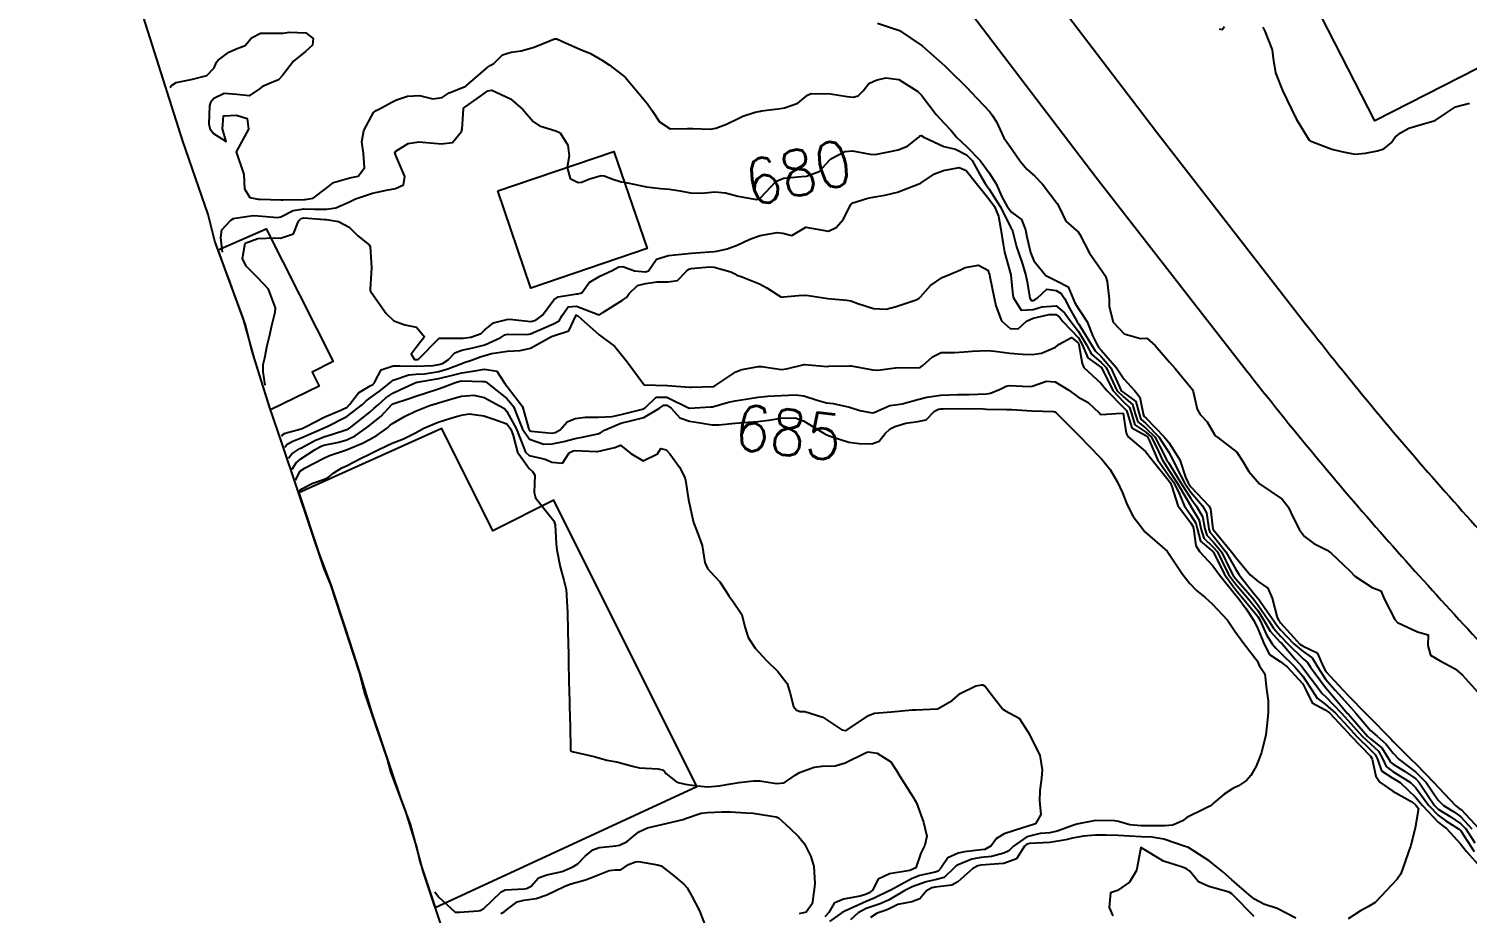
# Model space of a CAD drawing. Header units: metres. Extents: x 298520 to 308411, y 7433745 to 7450750.
# Drawn here: x 300409.3 to 300535.4, y 7444273.5 to 7444350.9 of the extents above; entities that cross this region are included whole.
import ezdxf
from ezdxf.enums import TextEntityAlignment as Align

# ---------------------------------------------------------------- set-up
doc = ezdxf.new("R2010")
doc.units = ezdxf.units.M
doc.header["$LTSCALE"] = 10
for name, color, linetype in [('Area', 45, 'Continuous'), ('Cotas', 45, 'Continuous'), ('Curvas de Nivel 1m', 11, 'Continuous'), ('Curvas de Nivel 5m', 15, 'Continuous'), ('Edificações', 30, 'Continuous'), ('Vias Primárias', 230, 'Continuous')]:
    doc.layers.add(name, color=color, linetype=linetype)
doc.styles.add('Style-STANDARD', font='STANDARD.shx')

msp = doc.modelspace()

# ---------------------------------------------------------------- linework, layer by layer
at = {"layer": 'Area'}
msp.add_polyline3d([(300449.93, 7444259.06, 690.85), (300443.9, 7444277.1, 700.91), (300442.78, 7444281.25, 701.13), (300441.06, 7444285.83, 701.38), (300440.76, 7444286.94, 701.53), (300438.74, 7444292.9, 701.59), (300438.35, 7444294.45, 701.47), (300435.81, 7444302.21, 701.04), (300435.19, 7444303.71, 700.99), (300431.57, 7444314.49, 688.2), (300430.41, 7444317.9, 685.11), (300428.88, 7444322.78, 685.05), (300428.44, 7444324.5, 684.93), (300428.34, 7444324.99, 684.81), (300425.65, 7444332.32, 680.91), (300425.05, 7444334.66, 680), (300422.84, 7444341.06, 683.14), (300419.39, 7444351.93, 686.78)], dxfattribs=at)
at = {"layer": 'Curvas de Nivel 1m', "flags": 128}
for points, elevation in [([(300421.71, 7444345.79), (300421.75, 7444345.84), (300421.84, 7444345.95), (300422.26, 7444346.21), (300423.58, 7444346.48), (300424.93, 7444346.83), (300425.59, 7444347.49), (300425.78, 7444347.98), (300425.94, 7444348.17), (300426.88, 7444348.88), (300427.61, 7444349.2), (300428.31, 7444349.45), (300428.85, 7444350.13), (300429.63, 7444350.54), (300431.21, 7444350.53), (300431.63, 7444350.52), (300432.15, 7444350.61), (300433.62, 7444350.56), (300434.25, 7444350.06), (300434.2, 7444349.47), (300433.6, 7444348.92), (300432.55, 7444348.09), (300431.58, 7444346.83), (300431.23, 7444346.45), (300430.44, 7444346.11), (300429.82, 7444345.87), (300429.57, 7444345.65), (300428.66, 7444345.03), (300427.56, 7444345.15), (300426.46, 7444345.26), (300425.55, 7444344.82), (300425.26, 7444344.46), (300425.19, 7444344.17), (300425.12, 7444342.59), (300425.22, 7444342.17), (300425.52, 7444341.74), (300426.64, 7444341.03), (300426.31, 7444342.16), (300426.39, 7444343.3), (300427.54, 7444343.36), (300428.47, 7444343.07), (300428.59, 7444342.13), (300427.5, 7444340.15), (300428.19, 7444338.14), (300428.23, 7444336.91), (300428.71, 7444336.13), (300429.45, 7444335.99), (300429.59, 7444335.98), (300431.45, 7444335.93), (300431.62, 7444335.93), (300433.45, 7444335.96), (300433.57, 7444335.96), (300434.26, 7444336.07), (300435.46, 7444336.99), (300436.05, 7444337.46), (300437.47, 7444337.86), (300438.19, 7444338.02), (300438.75, 7444338.74), (300438.68, 7444340.01), (300438.52, 7444341.02), (300438.69, 7444342.01), (300439.54, 7444343.57), (300439.77, 7444343.77), (300440.25, 7444343.99), (300441.09, 7444344.45), (300441.55, 7444344.7), (300442.51, 7444345.02), (300443.56, 7444345.08), (300444.73, 7444344.77), (300445.56, 7444344.89), (300446.18, 7444345.31), (300447.57, 7444345.85), (300447.61, 7444345.87), (300447.66, 7444345.91), (300449.59, 7444347.58), (300449.77, 7444347.7), (300450.08, 7444347.88), (300450.85, 7444348.62), (300451.6, 7444348.86), (300452.47, 7444348.99), (300453.61, 7444349.31), (300454.9, 7444349.82), (300455.39, 7444350.04), (300455.62, 7444350.02), (300456.11, 7444349.8), (300457.61, 7444349.13), (300458.57, 7444348.74), (300459.6, 7444348.15), (300460.2, 7444347.75), (300461.58, 7444346.69), (300462.39, 7444345.73), (300463.55, 7444344.33), (300463.99, 7444343.71), (300464.59, 7444342.76), (300465.53, 7444342.16), (300467.04, 7444342.17), (300467.53, 7444342.18), (300469.05, 7444342.13), (300469.53, 7444342.22), (300470.47, 7444342.57), (300471.54, 7444343.08), (300471.9, 7444343.25), (300472.97, 7444343.61), (300473.44, 7444343.71), (300473.54, 7444343.73), (300475.19, 7444343.93), (300475.55, 7444343.99), (300476.73, 7444344.39), (300477.57, 7444345.09), (300477.88, 7444345.24), (300479.57, 7444345.22), (300481.04, 7444344.99), (300481.56, 7444344.94), (300482.02, 7444345.03), (300482.45, 7444345.49), (300482.95, 7444346.11), (300483.58, 7444346.42), (300484.44, 7444346.61), (300485.58, 7444346.47), (300487.23, 7444345.43), (300487.56, 7444345.09), (300488.85, 7444343.42), (300489.54, 7444342.66), (300490.15, 7444342.02), (300490.65, 7444341.39), (300491.51, 7444340.61), (300492.7, 7444339.37), (300493.48, 7444338.3), (300494.09, 7444337.35), (300494.6, 7444336.21), (300495.05, 7444335.34), (300495.45, 7444334.86), (300496.32, 7444334.21), (300496.67, 7444333.32), (300496.77, 7444332.68), (300497.1, 7444331.31), (300497.39, 7444330.59), (300498.46, 7444329.3), (300499.37, 7444328.85), (300500.41, 7444328.32), (300500.85, 7444327.27), (300500.99, 7444326.91), (300501.34, 7444326.37), (300502.06, 7444325.25), (300502.57, 7444323.99), (300502.93, 7444323.24), (300503.07, 7444323.02), (300503.3, 7444322.77), (300504.65, 7444321.23), (300505.27, 7444320.25), (300506.25, 7444319.21), (300506.69, 7444318.64), (300506.97, 7444317.19), (300507.03, 7444316.99), (300507.23, 7444316.8), (300508.8, 7444315.17), (300509.21, 7444314.68), (300510.19, 7444313.16), (300510.68, 7444311.64), (300510.91, 7444311.15), (300511.16, 7444310.81), (300512.74, 7444309.13), (300512.87, 7444308.86), (300513.08, 7444307.12), (300513.09, 7444307.1), (300513.11, 7444307.07), (300514.71, 7444305.1), (300515.09, 7444304.61), (300516.36, 7444303.09), (300517.06, 7444302.51), (300517.91, 7444301.93), (300518.29, 7444301.06), (300518.72, 7444299.35), (300518.89, 7444299.05), (300518.94, 7444298.98), (300519.01, 7444298.9), (300520.71, 7444297.03), (300520.99, 7444296.85), (300522.23, 7444296.26), (300522.77, 7444295), (300522.97, 7444294.63), (300524.49, 7444292.98), (300524.94, 7444292.52), (300526.49, 7444290.96), (300526.92, 7444290.52), (300528.46, 7444288.94), (300528.68, 7444288.72), (300528.89, 7444288.5), (300530.46, 7444286.91), (300530.87, 7444286.53), (300532.48, 7444284.89), (300532.85, 7444284.48), (300534.36, 7444282.87), (300534.63, 7444282.67), (300534.82, 7444282.53), (300536.4, 7444280.84)], 679), ([(300483.7, 7444351.42), (300485.63, 7444350.75), (300487.61, 7444349.43), (300489.6, 7444347.67), (300489.72, 7444347.54), (300489.85, 7444347.41), (300491.57, 7444345.7), (300491.88, 7444345.38), (300493.55, 7444343.63), (300493.76, 7444343.36), (300494.12, 7444342.77), (300494.77, 7444341.35), (300495.51, 7444340.34), (300496.21, 7444339.33), (300496.78, 7444338.61), (300497.48, 7444338.01), (300498.15, 7444337.3), (300499.45, 7444335.6), (300499.61, 7444335.29), (300500.21, 7444334.06), (300501.13, 7444333.26), (300501.29, 7444333.13), (300501.42, 7444332.89), (300502.27, 7444331.25), (300503.38, 7444329.69), (300503.67, 7444329.24), (300503.82, 7444328.78), (300503.99, 7444327.23), (300503.99, 7444326.59), (300504.35, 7444325.23), (300505.32, 7444324.19), (300506.73, 7444323.78), (300507.31, 7444323.83), (300508.02, 7444323.18), (300509.29, 7444321.72), (300509.79, 7444321.16), (300511.26, 7444319.36), (300511.36, 7444319.15), (300511.7, 7444317.61), (300511.98, 7444317.14), (300512.57, 7444316.48), (300513.22, 7444315.38), (300513.34, 7444315.24), (300513.52, 7444315.12), (300515.19, 7444313.85), (300515.68, 7444313.09), (300516.23, 7444312.14), (300517.16, 7444311.07), (300519.14, 7444309.73), (300519.68, 7444309.04), (300520.18, 7444307.99), (300520.66, 7444307.03), (300521.11, 7444306.45), (300521.93, 7444305.85), (300523.1, 7444305.26), (300523.45, 7444305), (300525.07, 7444303.43), (300525.51, 7444302.98), (300527.05, 7444301.97), (300527.8, 7444301.7), (300528.13, 7444300.94), (300529.02, 7444299.19), (300529.26, 7444298.93), (300531, 7444298.11), (300531.94, 7444297.83), (300531.92, 7444296.9), (300532.16, 7444296.07), (300532.98, 7444295.56), (300534.3, 7444294.87), (300534.96, 7444294.3), (300536.27, 7444292.85)], 678), ([(300513.64, 7444350.92), (300513.89, 7444350.86), (300514.11, 7444351.12)], 677), ([(300517.47, 7444351.07), (300517.64, 7444350.71), (300518.28, 7444349.06), (300518.37, 7444348.3), (300518.56, 7444347.06), (300519.25, 7444345.37), (300519.41, 7444345.05), (300519.56, 7444344.71), (300520.38, 7444343.04), (300521.52, 7444341.17), (300521.6, 7444341.11), (300521.74, 7444341.03), (300523.51, 7444340.37), (300524.34, 7444340.16), (300525.51, 7444339.94), (300526.46, 7444340.02), (300527.51, 7444340.24), (300528.05, 7444340.41), (300528.71, 7444340.94), (300529.05, 7444341.41), (300529.53, 7444341.79), (300530.26, 7444342.2), (300531.54, 7444342.6), (300532.57, 7444342.89), (300533.55, 7444343.56), (300534.35, 7444344.08), (300535.56, 7444344.41)], 677), ([(300430.05, 7444319.71), (300429.88, 7444320.88), (300429.89, 7444321.5), (300430.01, 7444322.11), (300430.23, 7444323.18), (300430.45, 7444324.11), (300430.62, 7444324.8), (300430.94, 7444326.1), (300430.95, 7444326.49), (300430.35, 7444328.11), (300429.37, 7444329.14), (300428.4, 7444330.13), (300428.06, 7444330.81), (300428.31, 7444332.14), (300429.41, 7444332.54), (300430.91, 7444332.61), (300431.41, 7444332.59), (300432.53, 7444332.97), (300432.98, 7444334.08), (300433.2, 7444334.31), (300433.43, 7444334.35), (300435.27, 7444334.21), (300435.43, 7444334.2), (300436.48, 7444334.04), (300437.42, 7444333.55), (300438.17, 7444332.78), (300439.17, 7444332), (300439.24, 7444331.85), (300439.38, 7444330), (300439.25, 7444328.1), (300439.25, 7444328), (300439.28, 7444327.93), (300439.35, 7444327.84), (300440.66, 7444325.99), (300441.32, 7444325.34), (300442.29, 7444325), (300443.32, 7444324.78), (300444.01, 7444323.95), (300443.29, 7444322.99), (300442.84, 7444322.41), (300443.14, 7444321.96), (300443.28, 7444321.94), (300443.46, 7444321.96), (300445.3, 7444323.81), (300445.4, 7444323.83), (300447.3, 7444323.82), (300447.39, 7444323.82), (300448.07, 7444323.9), (300448.97, 7444324.23), (300449.31, 7444324.56), (300450.05, 7444325.15), (300451.33, 7444325.48), (300451.74, 7444325.44), (300453.32, 7444325.28), (300453.77, 7444325.39), (300454.34, 7444325.82), (300455.35, 7444327.18), (300455.72, 7444327.44), (300457.35, 7444327.69), (300457.45, 7444327.69), (300457.8, 7444327.79), (300458.44, 7444328.7), (300459.37, 7444329.25), (300460.46, 7444329.75), (300461.04, 7444330.08), (300461.38, 7444330.11), (300462.42, 7444329.73), (300463.37, 7444329.64), (300463.64, 7444329.72), (300464.35, 7444330.75), (300465.39, 7444331.05), (300465.95, 7444331.13), (300467.4, 7444331.27), (300467.78, 7444331.29), (300469.4, 7444331.41), (300469.62, 7444331.43), (300470.54, 7444331.63), (300471.41, 7444331.97), (300472.52, 7444332.5), (300473.42, 7444332.82), (300474.92, 7444333.08), (300475.42, 7444333.02), (300476.18, 7444332.8), (300477.42, 7444333.55), (300479.42, 7444333.19), (300480.07, 7444333.52), (300480.71, 7444334.23), (300481.33, 7444335.5), (300481.45, 7444335.63), (300482.86, 7444336.08), (300483.46, 7444336.2), (300484.34, 7444336.34), (300485.46, 7444336.61), (300487.42, 7444337.37), (300487.47, 7444337.39), (300487.49, 7444337.41), (300487.52, 7444337.43), (300488.68, 7444338.22), (300489.48, 7444338.49), (300490.86, 7444338.76), (300491.48, 7444338.5), (300492.37, 7444337.37), (300493.46, 7444336.03), (300493.94, 7444335.36), (300494.29, 7444334.51), (300494.5, 7444333.35), (300494.7, 7444332.06), (300494.83, 7444331.35), (300495.37, 7444329.38), (300495.38, 7444329.34), (300495.57, 7444327.55), (300495.6, 7444327.34), (300496.29, 7444326.27), (300497.34, 7444326.33), (300498.09, 7444326.56), (300499.35, 7444326.64), (300500.09, 7444326.03), (300500.63, 7444325.27), (300501.32, 7444324.41), (300502.01, 7444323.25), (300502.45, 7444322.41), (300503.29, 7444321.68), (300503.73, 7444321.24), (300504.13, 7444320.38), (300504.68, 7444319.23), (300505.25, 7444318.69), (300506.05, 7444318.02), (300506.28, 7444317.2), (300506.51, 7444316.49), (300507.22, 7444315.94), (300507.99, 7444315.18), (300508.88, 7444313.48), (300509.03, 7444313.17), (300509.18, 7444312.92), (300510.27, 7444311.16), (300511.14, 7444309.79), (300511.63, 7444309.14), (300512.18, 7444308.19), (300512.38, 7444307.13), (300512.55, 7444306.57), (300513.1, 7444305.98), (300513.83, 7444305.11), (300514.58, 7444303.6), (300514.82, 7444303.1), (300515.06, 7444302.78), (300516.54, 7444301.08), (300517.03, 7444300.48), (300517.98, 7444299.07), (300518.38, 7444298.43), (300519, 7444297.72), (300519.66, 7444297.04), (300520.98, 7444295.75), (300521.36, 7444295.41), (300521.64, 7444295.02), (300522.95, 7444293.24), (300523.15, 7444293), (300524.44, 7444291.47), (300524.86, 7444290.98), (300524.92, 7444290.91), (300526.62, 7444288.96), (300526.89, 7444288.73), (300527.89, 7444287.95), (300528.51, 7444286.94), (300528.64, 7444286.7), (300528.87, 7444286.52), (300529.88, 7444285.9), (300530.86, 7444285.22), (300531.16, 7444284.91), (300531.79, 7444283.95), (300532.5, 7444282.89), (300532.82, 7444282.58), (300533.87, 7444281.93), (300534.81, 7444281.3), (300535.23, 7444280.86), (300536.02, 7444279.61)], 681), ([(300431.48, 7444315.25), (300431.57, 7444315.36), (300431.81, 7444315.49), (300433.21, 7444315.87), (300433.36, 7444315.93), (300433.65, 7444316.07), (300435.22, 7444316.89), (300436.73, 7444317.53), (300437.23, 7444317.77), (300437.48, 7444318.03), (300438.22, 7444319.04), (300439.26, 7444319.64), (300439.49, 7444319.77), (300439.66, 7444320), (300440.23, 7444321.04), (300441.28, 7444321.4), (300441.84, 7444321.41), (300443.28, 7444321.37), (300444.78, 7444321.44), (300445.28, 7444321.52), (300445.6, 7444321.61), (300446.08, 7444321.92), (300446.67, 7444322.54), (300447.29, 7444322.77), (300448.24, 7444322.96), (300449.3, 7444323.24), (300450.7, 7444323.87), (300451.06, 7444324.11), (300451.31, 7444324.18), (300453, 7444324.15), (300453.31, 7444324.2), (300454.44, 7444324.7), (300455.32, 7444325.08), (300455.8, 7444325.33), (300456.07, 7444325.8), (300456.59, 7444326.55), (300457.34, 7444326.62), (300459.22, 7444325.89), (300459.33, 7444325.87), (300459.63, 7444326.06), (300461.35, 7444327.15), (300461.7, 7444327.38), (300461.95, 7444327.73), (300462.66, 7444328.43), (300463.36, 7444328.62), (300464.4, 7444328.75), (300465.36, 7444328.76), (300466.18, 7444328.87), (300466.94, 7444329.67), (300467.17, 7444329.87), (300467.38, 7444329.92), (300468.97, 7444330.06), (300469.38, 7444330.04), (300470.85, 7444329.63), (300471.2, 7444329.45), (300471.37, 7444329.35), (300471.77, 7444329.22), (300473.36, 7444328.59), (300474, 7444328.24), (300474.99, 7444327.58), (300475.23, 7444327.45), (300475.35, 7444327.42), (300475.49, 7444327.43), (300476.79, 7444327.56), (300477.3, 7444327.6), (300477.35, 7444327.6), (300477.64, 7444327.55), (300479.35, 7444327.3), (300481, 7444327.15), (300481.35, 7444327.08), (300481.97, 7444326.87), (300483.34, 7444326.43), (300484.45, 7444326.36), (300485.34, 7444326.6), (300487.1, 7444327.18), (300487.35, 7444327.33), (300487.41, 7444327.38), (300487.46, 7444327.43), (300488.35, 7444328.43), (300489.37, 7444329.13), (300490.02, 7444329.4), (300490.97, 7444329.8), (300491.38, 7444330), (300492.54, 7444330.21), (300493.38, 7444329.77), (300493.52, 7444329.36), (300493.55, 7444329.18), (300493.92, 7444327.35), (300494.06, 7444326.64), (300494.56, 7444325.35), (300495.32, 7444324.66), (300496.01, 7444324.64), (300496.75, 7444325.32), (300497.34, 7444325.57), (300498.75, 7444325.88), (300499.34, 7444325.9), (300499.67, 7444325.62), (300499.95, 7444325.28), (300501.31, 7444323.86), (300501.64, 7444323.26), (300502.14, 7444322.11), (300503.28, 7444321.27), (300503.32, 7444321.24), (300503.35, 7444321.18), (300504.31, 7444319.23), (300505.24, 7444318.25), (300505.78, 7444317.75), (300505.94, 7444317.21), (300506.25, 7444316.24), (300507.22, 7444315.59), (300507.68, 7444315.19), (300508.16, 7444314.22), (300508.63, 7444313.18), (300509.17, 7444312.36), (300509.96, 7444311.16), (300511.11, 7444309.17), (300511.12, 7444309.15), (300511.87, 7444307.89), (300512.04, 7444307.14), (300512.28, 7444306.31), (300513.1, 7444305.53), (300513.48, 7444305.12), (300513.86, 7444304.33), (300514.46, 7444303.11), (300515.05, 7444302.3), (300516.11, 7444301.09), (300517.03, 7444299.96), (300517.58, 7444299.07), (300518.1, 7444298.16), (300518.99, 7444297.19), (300519.14, 7444297.05), (300520.33, 7444295.68), (300520.9, 7444295.03), (300520.97, 7444294.94), (300522.42, 7444293.01), (300522.65, 7444292.71), (300522.94, 7444292.44), (300524.35, 7444290.99), (300524.91, 7444290.36), (300526.15, 7444288.97), (300526.89, 7444288.28), (300527.59, 7444287.66), (300527.98, 7444286.94), (300528.25, 7444286.32), (300528.86, 7444285.86), (300530.39, 7444284.91), (300530.85, 7444284.45), (300532.01, 7444282.9), (300532.81, 7444282.04), (300533.49, 7444281.56), (300534.6, 7444280.86), (300534.8, 7444280.66), (300535.96, 7444278.85)], 682), ([(300431.79, 7444314.28), (300431.98, 7444314.53), (300432.47, 7444314.81), (300433.2, 7444315.08), (300433.89, 7444315.38), (300435.21, 7444315.97), (300435.27, 7444315.99), (300435.42, 7444316.05), (300437.22, 7444316.95), (300438.58, 7444318.01), (300438.91, 7444318.33), (300439.24, 7444318.59), (300440.07, 7444319.18), (300441.06, 7444319.98), (300441.17, 7444320.08), (300441.26, 7444320.14), (300442.63, 7444320.61), (300443.27, 7444320.66), (300444.02, 7444320.7), (300445.27, 7444320.91), (300446.07, 7444321.13), (300447.28, 7444321.61), (300447.5, 7444321.69), (300448.14, 7444321.9), (300448.98, 7444322.2), (300449.29, 7444322.3), (300449.88, 7444322.47), (300451.29, 7444322.68), (300452.4, 7444322.74), (300453.29, 7444322.95), (300454.87, 7444323.82), (300455.14, 7444323.98), (300455.31, 7444324.02), (300456.65, 7444324.46), (300457.26, 7444325.79), (300457.28, 7444325.84), (300457.33, 7444325.84), (300457.44, 7444325.79), (300459.31, 7444324.11), (300459.78, 7444323.76), (300460.66, 7444323.12), (300461.29, 7444322.33), (300461.77, 7444321.74), (300463.26, 7444319.72), (300465.26, 7444319.68), (300465.28, 7444319.67), (300467.26, 7444319.52), (300467.41, 7444319.52), (300469.26, 7444319.58), (300469.32, 7444319.6), (300469.44, 7444319.65), (300471.28, 7444320.88), (300471.8, 7444321.09), (300473.28, 7444321.34), (300473.55, 7444321.33), (300475.28, 7444321.09), (300475.73, 7444321.12), (300477.28, 7444321.5), (300477.33, 7444321.5), (300479.28, 7444321.35), (300479.45, 7444321.36), (300481.28, 7444321.4), (300481.39, 7444321.39), (300483.28, 7444321.06), (300483.73, 7444321.02), (300485.28, 7444321.23), (300485.49, 7444321.24), (300487.28, 7444321.21), (300487.44, 7444321.26), (300487.67, 7444321.43), (300488.53, 7444322.18), (300489.29, 7444322.55), (300490.46, 7444322.56), (300491.3, 7444322.61), (300491.98, 7444322.69), (300493.3, 7444322.73), (300493.97, 7444322.68), (300495.29, 7444322.52), (300496.39, 7444322.42), (300497.29, 7444322.38), (300498.08, 7444322.51), (300499.3, 7444323.02), (300499.62, 7444323.29), (300500.7, 7444323.88), (300501.3, 7444323.37), (300501.35, 7444323.26), (300501.62, 7444321.59), (300501.79, 7444321.26), (300503.26, 7444319.89), (300503.79, 7444319.23), (300505.24, 7444317.76), (300505.51, 7444317.49), (300505.59, 7444317.21), (300505.99, 7444315.98), (300507.21, 7444315.3), (300507.36, 7444315.19), (300507.51, 7444314.89), (300508.23, 7444313.18), (300509.17, 7444311.86), (300509.65, 7444311.17), (300510.15, 7444310.16), (300510.57, 7444309.16), (300511.13, 7444308.36), (300511.6, 7444307.62), (300511.7, 7444307.14), (300512.01, 7444306.04), (300513.09, 7444305.14), (300513.12, 7444305.12), (300513.14, 7444305.07), (300514.1, 7444303.11), (300515.05, 7444301.82), (300515.68, 7444301.09), (300517.02, 7444299.45), (300517.23, 7444299.08), (300517.78, 7444297.85), (300518.27, 7444297.06), (300518.59, 7444296.66), (300518.99, 7444296.29), (300520.25, 7444295.04), (300520.96, 7444294.23), (300521.76, 7444293.02), (300522.21, 7444292.29), (300522.93, 7444291.76), (300523.83, 7444290.99), (300524.91, 7444289.81), (300525.67, 7444288.97), (300526.88, 7444287.76), (300527.29, 7444287.37), (300527.49, 7444286.95), (300527.86, 7444285.94), (300528.86, 7444285.28), (300529.49, 7444284.92), (300530.83, 7444283.63), (300531.46, 7444282.9), (300532.81, 7444281.43), (300533.11, 7444281.19), (300533.55, 7444280.88), (300534.78, 7444279.53), (300535.31, 7444278.85), (300536.76, 7444277.22)], 683), ([(300432.1, 7444313.31), (300432.38, 7444313.69), (300433.1, 7444314.16), (300433.18, 7444314.2), (300434.4, 7444314.85), (300435.2, 7444315.17), (300435.87, 7444315.38), (300437.21, 7444315.82), (300437.35, 7444315.88), (300437.55, 7444316.02), (300439.23, 7444317.35), (300439.58, 7444317.65), (300439.94, 7444317.99), (300440.63, 7444318.6), (300441.25, 7444319), (300441.91, 7444319.32), (300443.26, 7444319.93), (300443.28, 7444319.94), (300443.36, 7444319.96), (300445.27, 7444320.3), (300446.58, 7444320.61), (300447.27, 7444320.78), (300448.25, 7444320.93), (300449.28, 7444321.11), (300450.34, 7444320.94), (300451.05, 7444319.86), (300451.26, 7444319.59), (300452.59, 7444317.85), (300453.11, 7444315.95), (300453.14, 7444315.84), (300453.21, 7444315.74), (300453.36, 7444315.68), (300455.21, 7444315.51), (300455.47, 7444315.55), (300455.91, 7444315.8), (300456.52, 7444316.5), (300457.22, 7444316.77), (300458.11, 7444316.9), (300459.22, 7444316.91), (300460.44, 7444316.96), (300461.23, 7444317.14), (300463.1, 7444317.59), (300463.23, 7444317.63), (300463.35, 7444317.72), (300464.31, 7444318.64), (300465.25, 7444318.64), (300467.2, 7444317.7), (300467.23, 7444317.69), (300469.08, 7444317.8), (300469.24, 7444317.82), (300470.66, 7444318.21), (300471.24, 7444318.34), (300472.35, 7444318.5), (300473.24, 7444318.65), (300474.08, 7444318.75), (300475.25, 7444318.81), (300476.55, 7444318.86), (300477.25, 7444318.78), (300478.4, 7444318.38), (300479.24, 7444318.17), (300479.82, 7444318.1), (300481.24, 7444317.77), (300482.15, 7444317.49), (300483.23, 7444317.27), (300483.41, 7444317.3), (300483.74, 7444317.47), (300484.77, 7444317.93), (300485.24, 7444317.98), (300485.85, 7444318.06), (300487.24, 7444318.45), (300488.01, 7444318.65), (300489.25, 7444318.82), (300490.74, 7444318.88), (300491.25, 7444318.88), (300491.74, 7444318.89), (300493.25, 7444318.95), (300493.6, 7444319), (300494.46, 7444319.35), (300494.97, 7444319.63), (300495.26, 7444319.68), (300496.99, 7444319.58), (300497.26, 7444319.62), (300498.5, 7444320.06), (300499.26, 7444320), (300500.45, 7444319.28), (300501.25, 7444318.69), (300502.17, 7444318.19), (300503.15, 7444317.24), (300503.19, 7444317.2), (300503.23, 7444317.17), (300503.34, 7444317.13), (300504.6, 7444317.23), (300505.2, 7444317.26), (300505.23, 7444317.22), (300505.49, 7444315.49), (300505.64, 7444315.21), (300507.19, 7444313.9), (300507.72, 7444313.18), (300509.17, 7444311.41), (300509.34, 7444311.17), (300509.49, 7444310.84), (300510.02, 7444309.16), (300511.12, 7444307.67), (300511.32, 7444307.36), (300511.37, 7444307.15), (300511.6, 7444305.65), (300511.91, 7444305.14), (300513.07, 7444303.89), (300513.62, 7444303.11), (300515.05, 7444301.35), (300515.26, 7444301.1), (300516.01, 7444300.11), (300516.66, 7444299.08), (300517.01, 7444298.35), (300517.4, 7444297.47), (300517.55, 7444297.07), (300518.03, 7444296.11), (300518.98, 7444295.51), (300519.59, 7444295.04), (300520.95, 7444293.56), (300521.24, 7444293.03), (300521.78, 7444291.87), (300522.93, 7444291.26), (300523.3, 7444291), (300524.9, 7444289.28), (300525.17, 7444288.98), (300526.88, 7444287.2), (300526.99, 7444287.08), (300527.04, 7444286.96), (300527.37, 7444285.46), (300527.72, 7444284.95), (300528.84, 7444284.16), (300530.56, 7444283.18), (300530.82, 7444282.95), (300530.86, 7444282.91), (300531.1, 7444282.63), (300530.8, 7444280.91), (300530.39, 7444279.3), (300530.26, 7444278.92), (300529.86, 7444277.82), (300529.54, 7444276.92), (300529.24, 7444276.43), (300528.74, 7444275.92), (300527.83, 7444274.94), (300527.29, 7444274.39), (300526.72, 7444274.04), (300526.02, 7444273.66), (300524.92, 7444272.98)], 684), ([(300432.72, 7444311.38), (300433.12, 7444312.17), (300433.16, 7444312.21), (300433.55, 7444312.45), (300435.18, 7444313.32), (300435.69, 7444313.54), (300437.18, 7444314.03), (300438.58, 7444314.62), (300439.2, 7444314.94), (300439.87, 7444315.33), (300440.77, 7444315.98), (300441.01, 7444316.19), (300441.22, 7444316.35), (300442.25, 7444316.95), (300443.23, 7444317.42), (300444.54, 7444317.94), (300445.07, 7444318.1), (300445.24, 7444318.15), (300446.6, 7444318.56), (300447.25, 7444318.74), (300448.33, 7444318.82), (300449.24, 7444318.61), (300450.63, 7444317.87), (300451.02, 7444317.65), (300451.23, 7444317.41), (300452.08, 7444315.85), (300452.67, 7444314.36), (300452.86, 7444313.84), (300453.18, 7444313.55), (300454.57, 7444313.21), (300455.17, 7444312.97), (300456.1, 7444312.87), (300456.69, 7444313.79), (300457.03, 7444313.95), (300457.19, 7444313.97), (300459.07, 7444313.89), (300459.18, 7444313.88), (300460.7, 7444314.24), (300461.19, 7444314.46), (300462.09, 7444313.73), (300463.18, 7444313.08), (300464.42, 7444313.7), (300464.72, 7444314.17), (300465.19, 7444314.03), (300465.5, 7444313.69), (300466.34, 7444312.51), (300466.8, 7444311.67), (300466.87, 7444311.38), (300467.14, 7444309.67), (300467.59, 7444307.67), (300467.91, 7444306.86), (300468.33, 7444305.66), (300468.56, 7444304.17), (300468.81, 7444303.65), (300469.06, 7444303.35), (300469.89, 7444302.48), (300470.45, 7444301.63), (300470.67, 7444301.26), (300471.03, 7444300.8), (300471.8, 7444299.61), (300472.08, 7444298.54), (300472.37, 7444297.61), (300472.98, 7444296.67), (300473.97, 7444295.59), (300474.96, 7444294.62), (300475.8, 7444293.57), (300476.06, 7444292.69), (300476.34, 7444291.56), (300476.61, 7444291.25), (300476.92, 7444291.13), (300477.34, 7444291.12), (300478.91, 7444290.63), (300480.58, 7444289.51), (300480.9, 7444289.46), (300480.94, 7444289.47), (300481.04, 7444289.51), (300482.92, 7444290.78), (300483.43, 7444290.97), (300484.92, 7444291.11), (300486.75, 7444291.26), (300486.92, 7444291.27), (300487.08, 7444291.27), (300488.92, 7444291.37), (300488.96, 7444291.37), (300489.06, 7444291.41), (300490.24, 7444292.09), (300490.94, 7444292.7), (300492.31, 7444293.37), (300492.85, 7444293.46), (300492.94, 7444293.45), (300493.09, 7444293.36), (300493.66, 7444292.63), (300494.67, 7444291.34), (300494.92, 7444291.17), (300496.12, 7444290.53), (300496.9, 7444289.31), (300497.93, 7444287.3), (300498.12, 7444286.03), (300498.06, 7444285.3), (300497.93, 7444284.2), (300497.9, 7444283.3), (300498.01, 7444282.1), (300497.54, 7444281.3), (300496.8, 7444281.06), (300496.43, 7444280.95), (300494.79, 7444280.42), (300494.13, 7444280.01), (300493.66, 7444279.35), (300493.09, 7444279.05), (300492.78, 7444279), (300491.32, 7444278.84), (300490.77, 7444278.73), (300489.86, 7444278.31), (300489.26, 7444277.4), (300489.02, 7444277.13), (300488.75, 7444277.05), (300487.41, 7444276.76), (300486.74, 7444276.51), (300484.81, 7444275.46), (300484.73, 7444275.41), (300483.42, 7444274.77), (300482.72, 7444274.48), (300480.84, 7444273.63), (300480.71, 7444273.59), (300480.66, 7444273.56), (300480.6, 7444273.51), (300479.5, 7444272.72)], 686), ([(300433.03, 7444310.41), (300433.15, 7444310.56), (300434.22, 7444311.13), (300435.16, 7444311.45), (300435.57, 7444311.63), (300436.08, 7444312.04), (300436.76, 7444312.45), (300437.17, 7444312.65), (300438.47, 7444313.3), (300439.18, 7444313.66), (300439.85, 7444313.99), (300440.74, 7444314.43), (300441.19, 7444314.63), (300442.16, 7444315), (300443.21, 7444315.52), (300443.48, 7444315.68), (300443.95, 7444315.95), (300445.22, 7444316.47), (300446.32, 7444316.82), (300447.22, 7444317.08), (300447.94, 7444317.19), (300449.22, 7444317.01), (300450.09, 7444316.74), (300451.22, 7444316.32), (300451.58, 7444315.86), (300451.77, 7444315.29), (300452.16, 7444313.85), (300453.17, 7444312.41), (300453.48, 7444312.15), (300453.67, 7444311.83), (300453.62, 7444310.3), (300453.75, 7444309.83), (300455.12, 7444308.1), (300455.33, 7444307.81), (300455.45, 7444307.46), (300455.55, 7444305.81), (300455.61, 7444305.28), (300455.9, 7444303.8), (300456.23, 7444302.62), (300456.41, 7444301.8), (300456.52, 7444300.3), (300456.54, 7444299.79), (300456.57, 7444298.22), (300456.58, 7444297.8), (300456.59, 7444297.4), (300456.63, 7444295.8), (300456.64, 7444295.46), (300456.67, 7444293.79), (300456.71, 7444292.01), (300456.72, 7444291.79), (300456.72, 7444291.59), (300456.76, 7444289.79), (300456.8, 7444287.86), (300456.8, 7444287.79), (300456.81, 7444287.73), (300456.87, 7444287.65), (300457.08, 7444287.58), (300458.87, 7444287.19), (300459.99, 7444286.87), (300460.86, 7444286.73), (300462.24, 7444286.35), (300462.86, 7444286.19), (300464.46, 7444286.11), (300464.86, 7444286.03), (300465.03, 7444285.87), (300465.17, 7444285.7), (300466.12, 7444284.95), (300466.84, 7444284.76), (300467.89, 7444284.62), (300468.84, 7444284.53), (300469.82, 7444284.61), (300470.84, 7444284.78), (300471.56, 7444284.9), (300472.85, 7444285.05), (300473.4, 7444285.04), (300474.84, 7444284.83), (300475.52, 7444284.89), (300476.49, 7444285.56), (300476.86, 7444285.79), (300478.16, 7444286.24), (300478.86, 7444286.33), (300480, 7444286.38), (300480.86, 7444286.62), (300482.59, 7444287.48), (300482.78, 7444287.57), (300482.87, 7444287.58), (300483.66, 7444287.47), (300484.87, 7444286.72), (300485.37, 7444285.96), (300485.66, 7444285.45), (300486.83, 7444283.62), (300486.95, 7444283.43), (300487.12, 7444283.13), (300487.74, 7444281.42), (300488.01, 7444280.2), (300487.85, 7444279.42), (300487.49, 7444278.71), (300487.05, 7444277.43), (300486.84, 7444277.34), (300486.75, 7444277.3), (300486.53, 7444277.21), (300484.75, 7444276.91), (300483.77, 7444276.44), (300483.26, 7444275.47), (300482.97, 7444275.24), (300482.73, 7444275.14), (300482.19, 7444274.95), (300480.72, 7444274.68), (300479.91, 7444274.33), (300479.45, 7444273.52), (300479.08, 7444273.15)], 687), ([(300444.92, 7444275.34), (300445.26, 7444274.85), (300446.71, 7444273.56), (300447.08, 7444273.54), (300448.71, 7444273.67), (300448.89, 7444273.7), (300449.2, 7444273.88), (300450.73, 7444275.34), (300451.09, 7444275.5), (300452.73, 7444275.59), (300452.95, 7444275.62), (300453.36, 7444275.83), (300454, 7444276.56), (300454.74, 7444276.83), (300456.07, 7444277.12), (300456.75, 7444277.41), (300457.02, 7444277.52), (300457.46, 7444277.78), (300458.08, 7444278.46), (300458.77, 7444279.02), (300459.32, 7444279.22), (300460.78, 7444279.35), (300461.11, 7444279.41), (300461.76, 7444279.73), (300462.31, 7444280.2), (300462.79, 7444280.59), (300463.56, 7444280.95), (300464.8, 7444281.22), (300466.68, 7444281.67), (300466.77, 7444281.7), (300466.8, 7444281.72), (300468.24, 7444282.23), (300468.81, 7444282.29), (300470.1, 7444282.35), (300470.81, 7444282.33), (300472.17, 7444282.25), (300472.81, 7444282.22), (300474.43, 7444281.97), (300474.81, 7444281.91), (300475.04, 7444281.81), (300475.29, 7444281.57), (300476.09, 7444280.86), (300476.79, 7444280.18), (300477.29, 7444279.54), (300477.86, 7444278.44), (300478.12, 7444277.54), (300478.2, 7444276.07), (300478.16, 7444275.54), (300477.97, 7444274.29), (300477.46, 7444273.54), (300476.85, 7444273.41)], 688), ([(300520.36, 7444273.03), (300518.72, 7444273.86), (300517.54, 7444274.25), (300516.73, 7444274.7), (300516.25, 7444275.08), (300514.75, 7444276.39), (300513.93, 7444277.11), (300512.77, 7444278.05), (300511.04, 7444279.15), (300510.88, 7444279.25), (300510.78, 7444279.27), (300510.64, 7444279.3), (300508.79, 7444279.93), (300507.72, 7444280.12), (300506.79, 7444280.16), (300505.78, 7444280.22), (300504.79, 7444280.27), (300503.72, 7444280.3), (300502.79, 7444280.29), (300501.74, 7444280.21), (300500.79, 7444280.03), (300500.19, 7444279.88), (300498.79, 7444279.66), (300497.03, 7444279.56), (300496.78, 7444279.5), (300496.59, 7444279.32), (300495.87, 7444278.23), (300494.76, 7444277.81), (300494.33, 7444277.77), (300492.76, 7444277.67), (300492.5, 7444277.62), (300492.04, 7444277.37), (300490.74, 7444276.2), (300490.21, 7444275.93), (300488.74, 7444275.73), (300488.47, 7444275.68), (300487.99, 7444275.42), (300487.42, 7444274.72), (300486.72, 7444274.46), (300485.48, 7444274.21), (300484.72, 7444273.83), (300484.45, 7444273.73), (300483.66, 7444273.47), (300483.09, 7444273.09)], 684), ([(300516.7, 7444273.16), (300514.79, 7444275.1), (300514.73, 7444275.15), (300514.52, 7444275.31), (300512.74, 7444275.79), (300511.82, 7444276.21), (300511.07, 7444277.15), (300510.76, 7444277.35), (300510.43, 7444277.48), (300508.77, 7444278.01), (300506.78, 7444279.2), (300506.46, 7444277.5), (300506.39, 7444277.2), (300505.77, 7444276.18), (300504.74, 7444275.46), (300504.56, 7444275.4), (300504.12, 7444275.23), (300503.99, 7444273.95), (300504.31, 7444273.22)], 683), ([(300450.71, 7444273.44), (300450.99, 7444273.57), (300451.32, 7444273.85), (300452.12, 7444274.45), (300452.72, 7444274.59), (300453.8, 7444274.75), (300454.73, 7444275.06), (300456.24, 7444275.8), (300456.74, 7444276), (300458.13, 7444276.39), (300458.74, 7444276.61), (300460.2, 7444277.2), (300460.75, 7444277.27), (300461.21, 7444277.27), (300461.89, 7444277.73), (300462.5, 7444277.97), (300462.76, 7444277.99), (300464.44, 7444277.7), (300464.75, 7444277.6), (300465.83, 7444276.77), (300466.74, 7444276), (300467.01, 7444275.67), (300467.44, 7444274.95), (300468.1, 7444273.66), (300468.69, 7444272.15)], 689)]:
    msp.add_lwpolyline(points, dxfattribs=dict(at, elevation=elevation))
at = {"layer": 'Curvas de Nivel 5m', "flags": 128}
for points, elevation in [([(300426.32, 7444331.36), (300426.17, 7444332.64), (300426.27, 7444333.31), (300427.06, 7444334.15), (300427.28, 7444334.3), (300427.43, 7444334.34), (300429.01, 7444334.55), (300429.43, 7444334.54), (300431.15, 7444334.38), (300431.43, 7444334.46), (300432.52, 7444335.01), (300433.44, 7444335.14), (300434.38, 7444335.12), (300435.44, 7444335.13), (300436.25, 7444335.24), (300437.45, 7444335.77), (300437.62, 7444335.86), (300437.96, 7444336.02), (300439.46, 7444336.52), (300440.68, 7444336.77), (300441.46, 7444336.92), (300442.18, 7444337.26), (300442.3, 7444337.97), (300441.5, 7444339.83), (300441.43, 7444339.98), (300441.42, 7444340.06), (300441.51, 7444340.2), (300442.59, 7444340.88), (300443.51, 7444341), (300444.52, 7444340.93), (300445.51, 7444340.83), (300446.47, 7444340.96), (300447.26, 7444341.91), (300447.31, 7444342.13), (300447.44, 7444343.91), (300447.47, 7444343.99), (300447.54, 7444344.04), (300448.63, 7444344.82), (300449.57, 7444345.47), (300449.9, 7444345.54), (300451.56, 7444344.77), (300452.62, 7444343.85), (300453.53, 7444342.8), (300454.1, 7444342.41), (300455.52, 7444341.97), (300455.9, 7444341.81), (300456.57, 7444340.73), (300456.69, 7444339.8), (300456.51, 7444338.77), (300456.77, 7444337.8), (300457.47, 7444337.45), (300457.78, 7444337.48), (300458.49, 7444337.78), (300459.48, 7444338.08), (300459.75, 7444338.04), (300460.51, 7444337.75), (300461.25, 7444337.52), (300461.47, 7444337.47), (300461.79, 7444337.42), (300463.47, 7444337.08), (300464.68, 7444336.92), (300465.46, 7444336.88), (300466.41, 7444336.73), (300467.46, 7444336.53), (300468.57, 7444336.55), (300469.46, 7444336.64), (300470.38, 7444336.55), (300471.46, 7444336.26), (300473.09, 7444335.97), (300473.46, 7444336.1), (300474.82, 7444337.58), (300475.48, 7444337.82), (300477.05, 7444337.98), (300477.48, 7444338.02), (300478.6, 7444338.42), (300479.49, 7444339.4), (300479.61, 7444339.53), (300480.83, 7444340.18), (300481.5, 7444340.22), (300483.06, 7444339.93), (300483.5, 7444339.91), (300484.8, 7444340.16), (300485.51, 7444340.32), (300486.33, 7444340.63), (300487.31, 7444341.43), (300487.41, 7444341.55), (300487.52, 7444341.58), (300487.77, 7444341.43), (300489.51, 7444340.61), (300490.54, 7444340.36), (300491.5, 7444339.87), (300491.98, 7444339.38), (300492.64, 7444338.2), (300493.12, 7444337.36), (300493.47, 7444336.87), (300494.45, 7444335.35), (300495.42, 7444333.45), (300495.47, 7444333.38), (300495.49, 7444333.34), (300495.89, 7444331.82), (300496.04, 7444331.33), (300496.41, 7444330.3), (300496.7, 7444329.32), (300496.8, 7444328.75), (300497.04, 7444327.31), (300497.16, 7444327.12), (300497.35, 7444327.13), (300497.49, 7444327.17), (300497.69, 7444327.31), (300498.54, 7444328.11), (300499.36, 7444327.98), (300499.8, 7444327.72), (300500.08, 7444327.28), (300500.52, 7444326.45), (300501.2, 7444325.26), (300501.33, 7444325.06), (300502.44, 7444323.25), (300502.76, 7444322.71), (300503.29, 7444322.2), (300504.15, 7444321.23), (300504.88, 7444319.61), (300505.06, 7444319.22), (300505.25, 7444319.06), (300506.32, 7444318.28), (300506.63, 7444317.2), (300506.77, 7444316.74), (300507.22, 7444316.34), (300508.35, 7444315.18), (300509.19, 7444313.86), (300509.57, 7444313.17), (300509.91, 7444312.43), (300510.59, 7444311.16), (300511.15, 7444310.33), (300512.17, 7444309.13), (300512.51, 7444308.51), (300512.73, 7444307.13), (300512.82, 7444306.83), (300513.11, 7444306.5), (300514.22, 7444305.11), (300515.07, 7444303.61), (300515.38, 7444303.1), (300516.66, 7444301.47), (300516.99, 7444301.08), (300517.04, 7444301.02), (300518.42, 7444299.06), (300518.66, 7444298.71), (300519.01, 7444298.29), (300520.18, 7444297.04), (300520.99, 7444296.38), (300521.79, 7444295.83), (300522.28, 7444295.01), (300522.96, 7444293.95), (300523.8, 7444292.99), (300524.93, 7444291.74), (300525.61, 7444290.97), (300526.9, 7444289.45), (300527.47, 7444288.95), (300528.24, 7444288.29), (300528.88, 7444287.49), (300529.39, 7444286.92), (300530.86, 7444285.82), (300531.76, 7444284.9), (300532.83, 7444283.35), (300533.3, 7444282.88), (300534.24, 7444282.3), (300534.81, 7444281.89), (300535.77, 7444280.85)], 680), ([(300432.41, 7444312.34), (300432.77, 7444312.89), (300433.17, 7444313.24), (300434.43, 7444314.06), (300434.91, 7444314.34), (300435.19, 7444314.44), (300436.51, 7444314.72), (300437.2, 7444314.92), (300437.94, 7444315.28), (300438.96, 7444316), (300439.21, 7444316.19), (300440.23, 7444316.98), (300441.13, 7444317.98), (300441.18, 7444318.03), (300441.23, 7444318.06), (300442.67, 7444318.54), (300443.24, 7444318.74), (300444.16, 7444319.04), (300445.25, 7444319.38), (300445.65, 7444319.53), (300446.65, 7444319.92), (300447.12, 7444320.06), (300447.26, 7444320.07), (300449.13, 7444320.02), (300449.26, 7444320.03), (300449.39, 7444320.01), (300449.54, 7444319.89), (300451.24, 7444318.54), (300451.81, 7444317.85), (300452.19, 7444316.88), (300452.6, 7444315.85), (300453.2, 7444314.97), (300454.48, 7444314.54), (300455.19, 7444314.57), (300456.23, 7444314.77), (300457.2, 7444315.02), (300457.84, 7444315.14), (300459.21, 7444315.43), (300459.44, 7444315.54), (300459.78, 7444315.76), (300461.22, 7444316.39), (300462.07, 7444316.58), (300463.22, 7444316.86), (300464.61, 7444317.7), (300464.97, 7444317.96), (300465.24, 7444317.96), (300465.63, 7444317.69), (300466.38, 7444316.83), (300467.22, 7444316.54), (300468, 7444316.44), (300469.22, 7444316.23), (300469.8, 7444316.22), (300471.22, 7444316.39), (300472.38, 7444316.45), (300473.22, 7444316.51), (300474.17, 7444316.65), (300475.23, 7444316.81), (300476.49, 7444316.83), (300477.22, 7444316.59), (300478.93, 7444315.53), (300479.21, 7444315.37), (300479.47, 7444315.26), (300481.2, 7444314.72), (300482.1, 7444314.59), (300483.2, 7444314.58), (300483.86, 7444314.81), (300484.37, 7444315.47), (300484.8, 7444315.88), (300485.22, 7444316.08), (300486.17, 7444316.39), (300487.22, 7444316.53), (300487.97, 7444316.67), (300488.7, 7444317.42), (300489.05, 7444317.59), (300489.24, 7444317.63), (300489.46, 7444317.64), (300491.24, 7444317.66), (300492.97, 7444317.63), (300493.24, 7444317.61), (300495.01, 7444317.56), (300495.24, 7444317.58), (300495.48, 7444317.58), (300497.23, 7444317.45), (300499.14, 7444317.39), (300499.23, 7444317.37), (300499.34, 7444317.29), (300501.21, 7444315.4), (300501.28, 7444315.34), (300501.36, 7444315.27), (300503.19, 7444313.39), (300503.33, 7444313.24), (300504.08, 7444312.33), (300504.74, 7444311.22), (300505.15, 7444310.28), (300505.56, 7444309.21), (300506.11, 7444308.19), (300506.9, 7444307.19), (300506.98, 7444307.06), (300507.11, 7444306.86), (300509.09, 7444305.17), (300510.43, 7444303.16), (300511.05, 7444302.34), (300511.64, 7444301.73), (300512.37, 7444301.13), (300513.03, 7444300.56), (300514.36, 7444299.11), (300515, 7444298.17), (300515.79, 7444297.09), (300516.98, 7444295.53), (300517.12, 7444295.22), (300517.19, 7444295.08), (300517.62, 7444294.41), (300517.78, 7444293.07), (300517.92, 7444292.05), (300517.92, 7444291.07), (300517.84, 7444290.13), (300517.72, 7444289.07), (300517.35, 7444287.54), (300517.18, 7444287.08), (300516.87, 7444286.35), (300516.41, 7444285.53), (300516.02, 7444285.09), (300515.32, 7444284.62), (300514.84, 7444284.37), (300514.06, 7444283.88), (300513.18, 7444283.12), (300512.99, 7444282.95), (300512.82, 7444282.84), (300512.22, 7444282.53), (300510.81, 7444281.84), (300510.41, 7444281.55), (300509.56, 7444281.16), (300508.87, 7444281.1), (300508.8, 7444281.11), (300508.75, 7444281.12), (300506.8, 7444281.1), (300505.8, 7444281.21), (300504.81, 7444281.49), (300504.47, 7444281.56), (300502.81, 7444281.58), (300501.16, 7444281.26), (300500.8, 7444281.14), (300499.44, 7444280.64), (300498.8, 7444280.5), (300497.94, 7444280.45), (300496.79, 7444280.16), (300495.62, 7444279.33), (300495.2, 7444278.92), (300494.77, 7444278.71), (300493.68, 7444278.44), (300492.77, 7444278.33), (300491.95, 7444278.19), (300490.76, 7444277.71), (300490.56, 7444277.58), (300490.4, 7444277.39), (300489.55, 7444276.6), (300488.74, 7444276.37), (300487.95, 7444276.21), (300486.74, 7444275.76), (300486.1, 7444275.44), (300484.72, 7444274.63), (300483.92, 7444274.27), (300482.72, 7444273.88), (300482, 7444273.49), (300481.32, 7444272.88)], 685)]:
    msp.add_lwpolyline(points, dxfattribs=dict(at, elevation=elevation))
at = {"layer": 'Edificações'}
for points in [[(300525.94, 7444359.24), (300570.25, 7444381.85), (300577, 7444368.42), (300575.96, 7444367.9), (300577.1, 7444365.64), (300586.14, 7444370.15), (300594.17, 7444352.77), (300569.33, 7444340.93), (300565.3, 7444349.4), (300559.11, 7444346.45), (300554.26, 7444356.63), (300527.27, 7444342.84), (300522.61, 7444351.95), (300526.58, 7444353.98), (300524.89, 7444357.28), (300526.42, 7444358.06)], [(300450.44, 7444336.72), (300460.61, 7444340.18), (300463.51, 7444331.66), (300453.34, 7444328.2)]]:
    msp.add_lwpolyline(points, close=True, dxfattribs=at)
for points, elevation in [([(300425.93, 7444331.56), (300430.13, 7444333.4), (300436.02, 7444321.78), (300434.17, 7444320.84), (300434.78, 7444319.63), (300430.53, 7444317.55), (300429.1, 7444322.09), (300428.56, 7444324.03), (300428.13, 7444325.56), (300427.97, 7444325.99), (300427.76, 7444326.58), (300427.51, 7444327.24), (300427.2, 7444328.1), (300426.95, 7444328.79), (300426.62, 7444329.68)], 681.32), ([(300444.94, 7444273.97), (300467.86, 7444284.56), (300455.34, 7444309.64), (300449.99, 7444306.96), (300445.52, 7444315.9), (300432.99, 7444310.27), (300434.79, 7444304.9), (300435.81, 7444302.21), (300437.08, 7444298.33), (300438.35, 7444294.45), (300439.39, 7444290.97), (300441.92, 7444283.54), (300442.33, 7444282.45), (300443.34, 7444279.17), (300443.6, 7444278)], 699.17)]:
    msp.add_lwpolyline(points, close=True, dxfattribs=dict(at, elevation=elevation))
at = {"layer": 'Vias Primárias', "elevation": 684}
msp.add_lwpolyline([(300409.34, 7444391.36), (300425.53, 7444400.38), (300437.58, 7444406.48, -0.08439), (300443.31, 7444408.25, -0.210052), (300448.67, 7444406.7, -0.068424), (300454.09, 7444400.73, 0.000398), (300458.33, 7444394.56, -0.032225), (300463.72, 7444385.53), (300475.75, 7444368.17), (300480.94, 7444366.67), (300502.9, 7444337.85), (300516, 7444321.03, 0.015496), (300528.12, 7444306.42, 0.009562), (300540.5, 7444292.93, 0.012028), (300550.69, 7444282.74, 0.024299), (300572.89, 7444263.57, 0.00597), (300598.02, 7444244.4, 0.006171), (300620.52, 7444228.08, -0.009332), (300651.08, 7444205.61, -0.009332)], format="xyb", dxfattribs=at)
at = {"layer": 'Vias Primárias'}
msp.add_lwpolyline([(300486.23, 7444370.61), (300508.13, 7444341.88), (300521.21, 7444325.08, 0.015496), (300533.06, 7444310.79, 0.009562), (300545.28, 7444297.48, 0.012028), (300555.25, 7444287.52, 0.024299), (300576.96, 7444268.77, 0.00597), (300601.96, 7444249.69, 0.006171), (300624.33, 7444233.47, -0.009691), (300656.26, 7444209.96)], format="xyb", dxfattribs=at)

# ---------------------------------------------------------------- texts
at = {"layer": 'Cotas', "style": 'Style-STANDARD'}
for s, rotation, p in [('680', 13.0858, (300476.74, 7444338.32, 680)), ('685', 353.7543, (300475.89, 7444315.57, 685))]:
    msp.add_text(s, height=4, rotation=rotation, dxfattribs=at).set_placement(p, align=Align.MIDDLE_CENTER)

doc.saveas('drawing.dxf')
